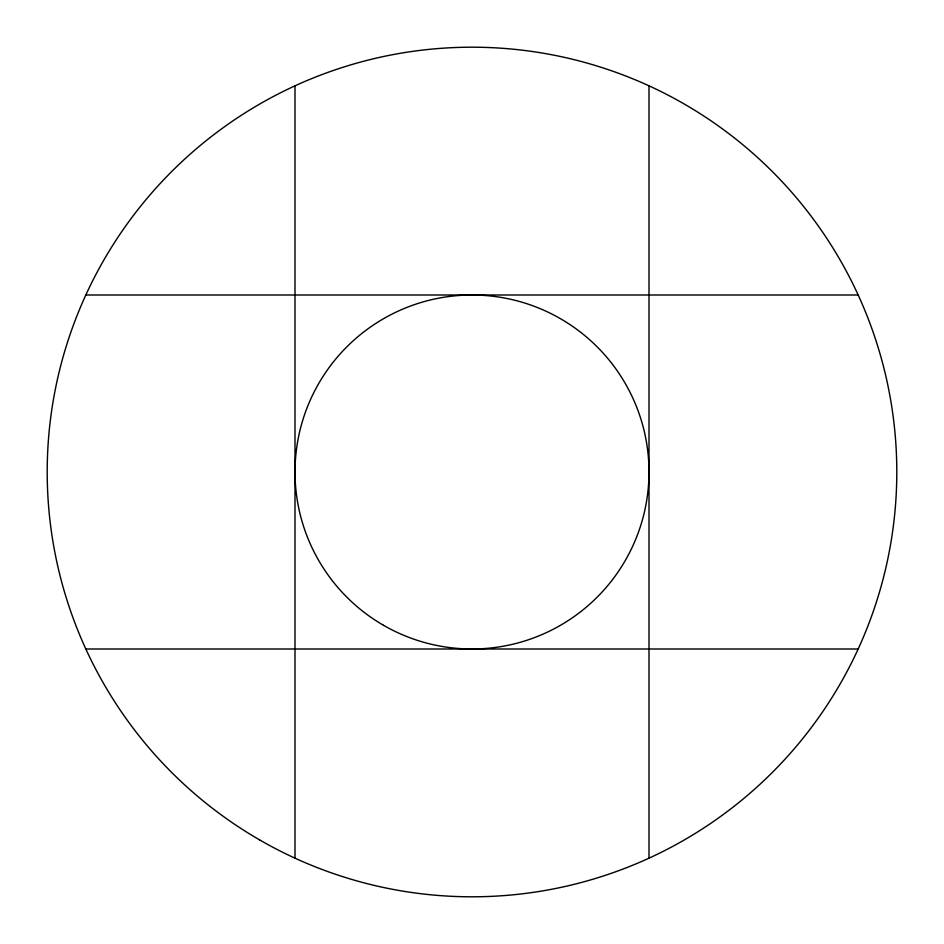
<?xml version="1.0" encoding="UTF-8"?>
<svg xmlns="http://www.w3.org/2000/svg" width="944" height="944" viewBox="0 0 944 944"><rect width="100%" height="100%" fill="white"/><g stroke="black" fill="none" stroke-linecap="round" stroke-linejoin="round"><path stroke-width="1.42" d="M85.833 295L858.167 295M85.833 649L858.167 649M649 85.833L649 858.167M295 85.833L295 858.167M383.5 625.282A177 177 0 0 0 649 472A177 177 0 0 0 383.5 318.718A177 177 0 0 0 383.5 625.282M259.6 839.889A424.8 424.8 0 0 0 896.8 472A424.8 424.8 0 0 0 259.6 104.111A424.8 424.8 0 0 0 259.6 839.889"/></g></svg>
